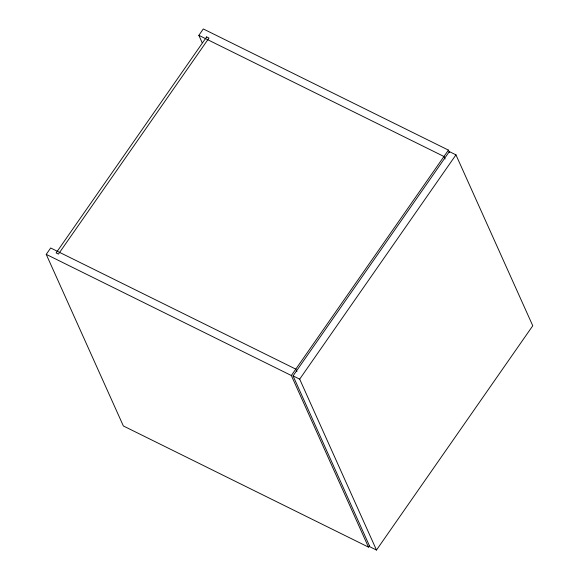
<?xml version="1.0" encoding="UTF-8"?>
<svg xmlns="http://www.w3.org/2000/svg" width="579" height="579" viewBox="0 0 579 579"><rect width="100%" height="100%" fill="white"/><g stroke="black" fill="none" stroke-linecap="round" stroke-linejoin="round"><path stroke-width="0.87" d="M369.453 545.693L368.468 547.112L123.356 425.956L46.233 254.362L50.684 247.978L295.797 369.127L296.911 371.602M202.187 42.759L198.85 35.333L203.301 28.95L448.414 150.106L449.521 152.574M368.468 547.112L291.346 375.518L448.414 150.106M293.061 375.872L449.34 151.589L455.955 154.854L532.767 325.767L376.488 550.05L369.872 546.779L293.061 375.872L299.676 379.144L376.488 550.05M299.676 379.144L455.955 154.854M198.85 35.333L443.963 156.489L445.07 158.964M46.233 254.362L291.346 375.518M206.645 36.918L56.12 252.936L58.457 254.087L208.976 38.069L206.645 36.918"/></g></svg>
